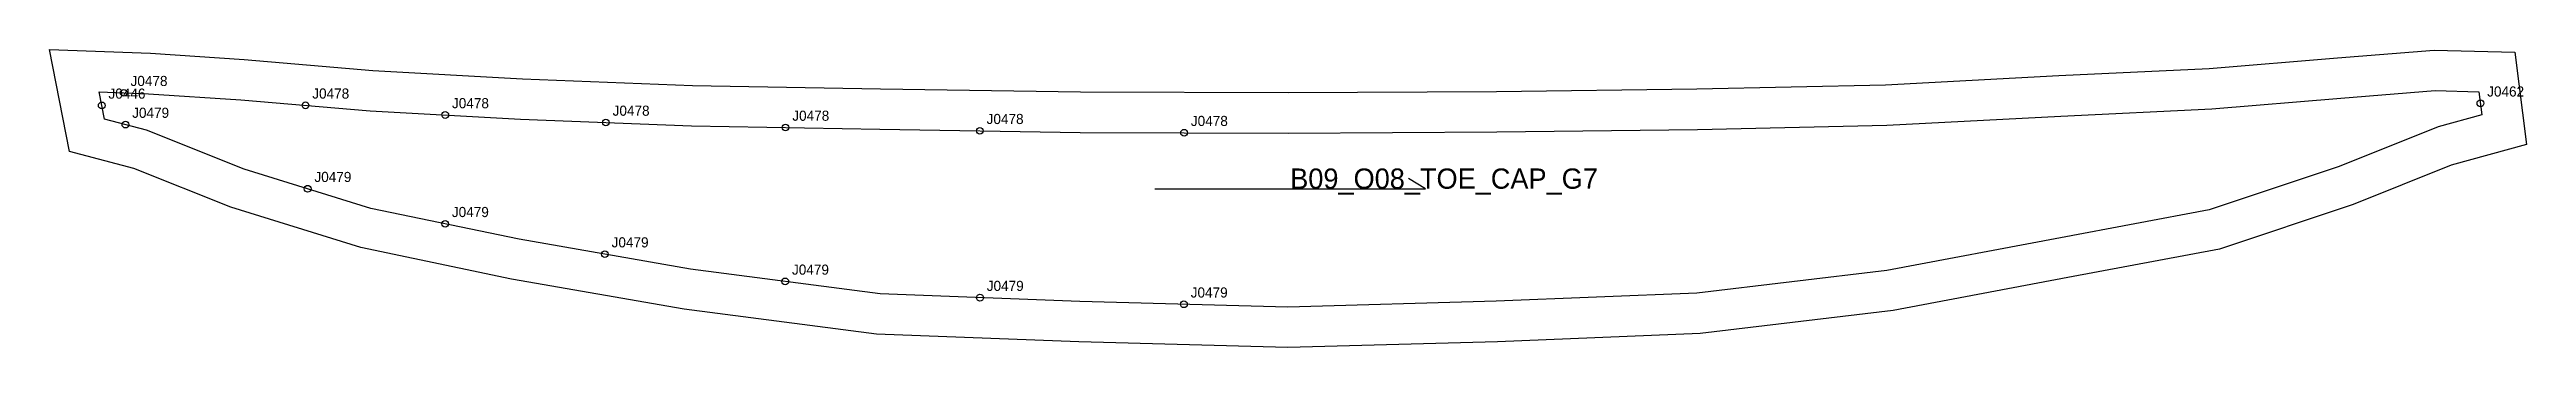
# Model space of a CAD drawing. Header units: millimetres. Extents: x -15 to 718, y -76 to 13.
import ezdxf

# ---------------------------------------------------------------- set-up
doc = ezdxf.new("R2010")
doc.units = ezdxf.units.MM
for name, color, linetype in [('CUT', 1, 'Continuous'), ('GRAIN', 3, 'Continuous'), ('LABEL', 7, 'Continuous'), ('NOTCH', 2, 'Continuous'), ('SEW', 5, 'Continuous')]:
    doc.layers.add(name, color=color, linetype=linetype)

msp = doc.modelspace()

# ---------------------------------------------------------------- linework, layer by layer
at = {"layer": 'CUT'}
msp.add_lwpolyline([(-14.65, 12.58), (15.23, 11.42), (42.86, 9.59), (80.97, 6.34), (125.17, 3.9), (175.49, 1.9), (231.04, 0.93), (290.21, -0.04), (351.63, -0.22), (413.24, 0.14), (472.54, 0.85), (528.26, 2.06), (579.51, 4.8), (623.98, 6.9), (661.94, 10.1), (690.54, 12.36), (714.41, 11.72), (717.84, -15.58), (695.59, -21.78), (666.59, -33.44), (627.05, -46.65), (582.25, -55.09), (530.52, -64.8), (473.44, -71.64), (413.59, -74.08), (351.58, -75.83), (289.69, -74.15), (229.94, -71.87), (173.07, -64.39), (122, -55.5), (77.39, -46.18), (38.93, -34.23), (10.24, -22.77), (-8.79, -17.74), (-14.65, 12.58)], close=True, dxfattribs=at)
at = {"layer": 'GRAIN'}
for p, q in [((312.25, -28.73), (392.25, -28.73)), ((392.25, -28.73), (387.25, -25.73))]:
    msp.add_line(p, q, dxfattribs=at)
at = {"layer": 'NOTCH'}
for centre in [(7.3, -0.28), (0.78, -4.03), (61.04, -4), (102.36, -6.86), (704.22, -3.4), (7.78, -9.71), (149.87, -9.09), (203, -10.58), (260.47, -11.55), (320.87, -12.13), (61.68, -28.73), (102.33, -39.13), (149.57, -48.12), (202.91, -56.21), (260.51, -61.03), (320.82, -62.99)]:
    msp.add_circle(centre, 1, dxfattribs=at)
at = {"layer": 'SEW'}
msp.add_lwpolyline([(0, 0), (14.6, -0.57), (41.95, -2.38), (80.13, -5.63), (124.6, -8.08), (175.15, -10.1), (230.84, -11.07), (290.09, -12.04), (351.65, -12.22), (413.35, -11.86), (472.74, -11.15), (528.71, -9.93), (580.11, -7.18), (624.76, -5.08), (662.92, -1.86), (690.85, 0.35), (703.79, 0), (704.65, -6.8), (691.73, -10.4), (662.44, -22.18), (624.03, -35.01), (580.03, -43.3), (528.7, -52.93), (472.48, -59.67), (413.18, -62.09), (351.57, -63.82), (290.08, -62.16), (230.95, -59.9), (174.88, -52.53), (124.26, -43.71), (80.41, -34.55), (42.95, -22.91), (14.01, -11.35), (1.56, -8.07)], close=True, dxfattribs=at)

# ---------------------------------------------------------------- texts
at = {"layer": 'LABEL'}
for s, height, p in [('J0446', 3, (2.78, -2.03)), ('J0478', 3, (9.3, 1.72)), ('J0478', 3, (63.04, -2)), ('J0462', 3, (706.22, -1.4)), ('J0479', 3, (9.78, -7.71)), ('J0478', 3, (104.36, -4.86)), ('J0478', 3, (151.87, -7.09)), ('J0478', 3, (205, -8.58)), ('J0478', 3, (262.47, -9.55)), ('J0478', 3, (322.87, -10.13)), ('J0479', 3, (63.68, -26.73)), ('B09_O08_TOE_CAP_G7', 6, (352.25, -28.73)), ('J0479', 3, (104.33, -37.13)), ('J0479', 3, (151.57, -46.12)), ('J0479', 3, (204.91, -54.21)), ('J0479', 3, (262.51, -59.03)), ('J0479', 3, (322.82, -60.99))]:
    msp.add_text(s, height=height, dxfattribs=at).set_placement(p)

doc.saveas('drawing.dxf')
